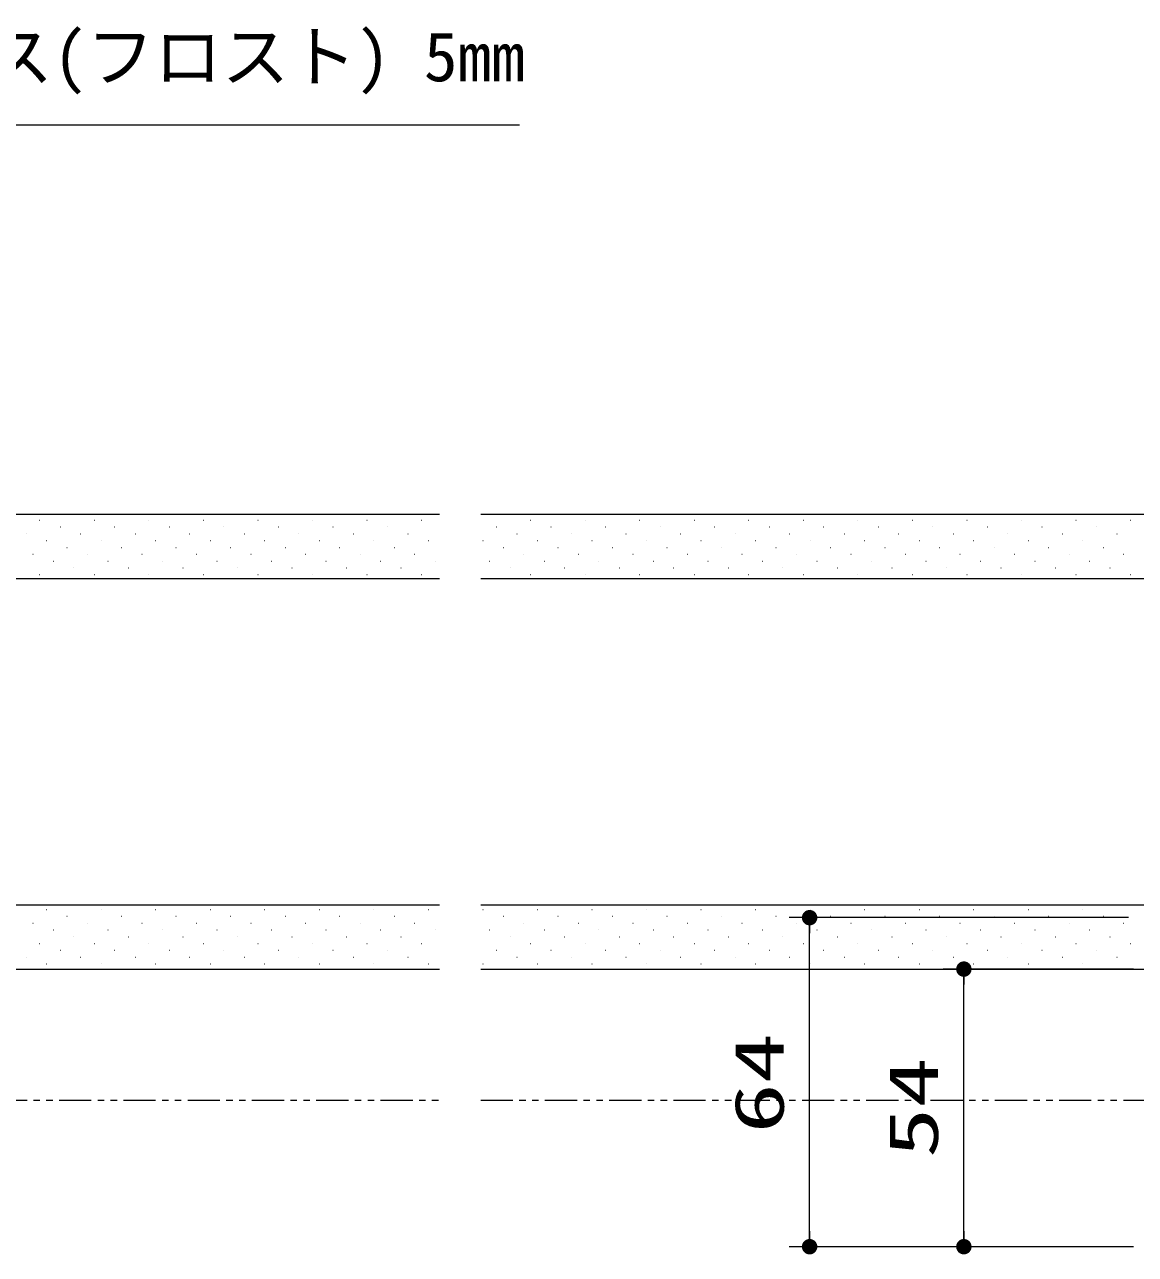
# Model space of a CAD drawing. Units: millimetres, scale not verified. Extents: x -1306 to 1306, y -607 to 607.
# Drawn here: x -262.7 to -46.7, y -329.1 to -89.9 of the extents above; entities that cross this region are included whole.
import ezdxf
from ezdxf.enums import TextEntityAlignment as Align

# ---------------------------------------------------------------- set-up
doc = ezdxf.new("R2010")
doc.units = ezdxf.units.MM
doc.header["$LTSCALE"] = 5
doc.header["$PDMODE"] = 32
doc.header["$PDSIZE"] = 2.5
doc.linetypes.add('USER1', pattern=[2.5, 1.25, -0.25, 0.25, -0.25, 0.25, -0.25])
for name, color, linetype, lineweight in [('0-1_線(黄)', 2, 'Continuous', 15), ('0-8_二点鎖線', 4, 'USER1', 9), ('1-1_寸法線', 3, 'Continuous', 13), ('1-2_ハッチング', 6, 'Continuous', 9), ('1-4_DEFPOINTS', 7, 'Continuous', 5), ('1-5_0', 3, 'Continuous', 25)]:
    doc.layers.add(name, color=color, linetype=linetype, lineweight=lineweight)
doc.styles.add('ＭＳ ゴシック', font='')
doc.styles.get('ＭＳ ゴシック').set_extended_font_data('MS Gothic')

# ---------------------------------------------------------------- blocks, each defined once
blk = doc.blocks.new('_DOT')
at = {"layer": '1-5_0'}
blk.add_line((-2.5, 0), (-5, 0), dxfattribs=at)
for points in [[(0, 0), (-2.5, 0), (-2.48, 0.313)], [(0, 0), (-2.48, -0.313), (-2.5, 0)], [(0, 0), (-2.48, 0.313), (-2.421, 0.622)], [(0, 0), (-2.421, -0.622), (-2.48, -0.313)], [(0, 0), (-2.421, 0.622), (-2.324, 0.92)], [(0, 0), (-2.324, -0.92), (-2.421, -0.622)], [(0, 0), (-2.324, 0.92), (-2.191, 1.204)], [(0, 0), (-2.191, -1.204), (-2.324, -0.92)], [(0, 0), (-2.191, 1.204), (-2.023, 1.469)], [(0, 0), (-2.023, -1.469), (-2.191, -1.204)], [(0, 0), (-2.023, 1.469), (-1.822, 1.711)], [(0, 0), (-1.822, -1.711), (-2.023, -1.469)], [(0, 0), (-1.822, 1.711), (-1.594, 1.926)], [(0, 0), (-1.594, -1.926), (-1.822, -1.711)], [(0, 0), (-1.594, 1.926), (-1.34, 2.111)], [(0, 0), (-1.34, -2.111), (-1.594, -1.926)], [(0, 0), (-1.34, 2.111), (-1.064, 2.262)], [(0, 0), (-1.064, -2.262), (-1.34, -2.111)], [(0, 0), (-1.064, 2.262), (-0.773, 2.378)], [(0, 0), (-0.773, -2.378), (-1.064, -2.262)], [(0, 0), (-0.773, 2.378), (-0.468, 2.456)], [(0, 0), (-0.468, -2.456), (-0.773, -2.378)], [(0, 0), (-0.468, 2.456), (-0.157, 2.495)], [(0, 0), (-0.157, -2.495), (-0.468, -2.456)], [(0, 0), (-0.157, 2.495), (0.157, 2.495)], [(0, 0), (0.157, -2.495), (-0.157, -2.495)], [(0, 0), (0.157, 2.495), (0.468, 2.456)], [(0, 0), (0.468, 2.456), (0.773, 2.378)], [(0, 0), (0.773, 2.378), (1.064, 2.262)], [(0, 0), (1.064, 2.262), (1.34, 2.111)], [(0, 0), (1.34, 2.111), (1.594, 1.926)], [(0, 0), (1.594, 1.926), (1.822, 1.711)], [(0, 0), (1.822, 1.711), (2.023, 1.469)], [(0, 0), (2.023, 1.469), (2.191, 1.204)], [(0, 0), (2.191, 1.204), (2.324, 0.92)], [(0, 0), (2.324, 0.92), (2.421, 0.622)], [(0, 0), (2.421, 0.622), (2.48, 0.313)], [(0, 0), (2.48, 0.313), (2.5, 0)], [(0, 0), (0.468, -2.456), (0.157, -2.495)], [(0, 0), (0.773, -2.378), (0.468, -2.456)], [(0, 0), (1.064, -2.262), (0.773, -2.378)], [(0, 0), (1.34, -2.111), (1.064, -2.262)], [(0, 0), (1.594, -1.926), (1.34, -2.111)], [(0, 0), (1.822, -1.711), (1.594, -1.926)], [(0, 0), (2.023, -1.469), (1.822, -1.711)], [(0, 0), (2.191, -1.204), (2.023, -1.469)], [(0, 0), (2.324, -0.92), (2.191, -1.204)], [(0, 0), (2.421, -0.622), (2.324, -0.92)], [(0, 0), (2.48, -0.313), (2.421, -0.622)], [(0, 0), (2.5, 0), (2.48, -0.313)]]:
    blk.add_solid(points, dxfattribs=at)

msp = doc.modelspace()

# ---------------------------------------------------------------- linework, layer by layer
at = {"layer": '0-1_線(黄)'}
for p, q in [((-336.991, -185.13), (-182.018, -185.13)), ((-174.018, -185.13), (57.957, -185.13)), ((-336.991, -197.63), (-182.018, -197.63)), ((-174.018, -197.63), (57.957, -197.63)), ((-336.991, -261.13), (-182.018, -261.13)), ((-174.018, -261.13), (-19.046, -261.13)), ((-336.991, -273.63), (-182.018, -273.63)), ((-174.018, -273.63), (-40.046, -273.63))]:
    msp.add_line(p, q, dxfattribs=at)
at = {"layer": '0-8_二点鎖線'}
for p, q in [((-330.991, -299.13), (-182.018, -299.13)), ((-174.018, -299.13), (-40.046, -299.13))]:
    msp.add_line(p, q, dxfattribs=at)
at = {"layer": '1-1_寸法線'}
for p, q in [((-48.046, -263.63), (-114.046, -263.63)), ((-110.046, -324.63), (-110.046, -266.63)), ((-47.046, -273.63), (-84.046, -273.63)), ((-80.046, -324.63), (-80.046, -276.63)), ((-47.046, -327.63), (-114.046, -327.63)), ((-47.046, -327.63), (-84.046, -327.63))]:
    msp.add_line(p, q, dxfattribs=at)
msp.add_lwpolyline([(-166.495, -109.504), (-422.058, -109.504), (-487.908, -291.552)], dxfattribs=at)
at = {"layer": '1-2_ハッチング'}
for p, q in [((-259.788, -186.299), (-259.738, -186.299)), ((-249.182, -186.299), (-249.132, -186.299)), ((-238.575, -186.299), (-238.525, -186.299)), ((-227.968, -186.299), (-227.918, -186.299)), ((-217.362, -186.299), (-217.312, -186.299)), ((-206.755, -186.299), (-206.705, -186.299)), ((-196.149, -186.299), (-196.099, -186.299)), ((-185.542, -186.299), (-185.492, -186.299)), ((-164.329, -186.299), (-164.279, -186.299)), ((-153.722, -186.299), (-153.672, -186.299)), ((-143.116, -186.299), (-143.066, -186.299)), ((-132.509, -186.299), (-132.459, -186.299)), ((-121.902, -186.299), (-121.852, -186.299)), ((-111.296, -186.299), (-111.246, -186.299)), ((-100.689, -186.299), (-100.639, -186.299)), ((-90.083, -186.299), (-90.033, -186.299)), ((-79.476, -186.299), (-79.426, -186.299)), ((-68.869, -186.299), (-68.819, -186.299)), ((-58.263, -186.299), (-58.213, -186.299)), ((-47.656, -186.299), (-47.606, -186.299)), ((-262.44, -188.95), (-262.39, -188.95)), ((-255.811, -187.625), (-255.761, -187.625)), ((-251.833, -188.95), (-251.783, -188.95)), ((-245.204, -187.625), (-245.154, -187.625)), ((-241.227, -188.95), (-241.177, -188.95)), ((-234.598, -187.625), (-234.548, -187.625)), ((-230.62, -188.95), (-230.57, -188.95)), ((-223.991, -187.625), (-223.941, -187.625)), ((-220.013, -188.95), (-219.963, -188.95)), ((-213.384, -187.625), (-213.334, -187.625)), ((-209.407, -188.95), (-209.357, -188.95)), ((-202.778, -187.625), (-202.728, -187.625)), ((-198.8, -188.95), (-198.75, -188.95)), ((-192.171, -187.625), (-192.121, -187.625)), ((-188.194, -188.95), (-188.144, -188.95)), ((-170.958, -187.625), (-170.908, -187.625)), ((-166.98, -188.95), (-166.93, -188.95)), ((-160.351, -187.625), (-160.301, -187.625)), ((-156.374, -188.95), (-156.324, -188.95)), ((-149.745, -187.625), (-149.695, -187.625)), ((-145.767, -188.95), (-145.717, -188.95)), ((-139.138, -187.625), (-139.088, -187.625)), ((-135.161, -188.95), (-135.111, -188.95)), ((-128.532, -187.625), (-128.482, -187.625)), ((-124.554, -188.95), (-124.504, -188.95)), ((-117.925, -187.625), (-117.875, -187.625)), ((-113.947, -188.95), (-113.897, -188.95)), ((-107.318, -187.625), (-107.268, -187.625)), ((-103.341, -188.95), (-103.291, -188.95)), ((-96.712, -187.625), (-96.662, -187.625)), ((-92.734, -188.95), (-92.684, -188.95)), ((-86.105, -187.625), (-86.055, -187.625)), ((-82.128, -188.95), (-82.078, -188.95)), ((-75.498, -187.625), (-75.448, -187.625)), ((-71.521, -188.95), (-71.471, -188.95)), ((-64.892, -187.625), (-64.842, -187.625)), ((-60.914, -188.95), (-60.864, -188.95)), ((-54.285, -187.625), (-54.235, -187.625)), ((-50.308, -188.95), (-50.258, -188.95)), ((-258.462, -190.276), (-258.412, -190.276)), ((-247.856, -190.276), (-247.806, -190.276)), ((-237.249, -190.276), (-237.199, -190.276)), ((-226.643, -190.276), (-226.593, -190.276)), ((-216.036, -190.276), (-215.986, -190.276)), ((-205.429, -190.276), (-205.379, -190.276)), ((-194.823, -190.276), (-194.773, -190.276)), ((-184.216, -190.276), (-184.166, -190.276)), ((-173.61, -190.276), (-173.56, -190.276)), ((-163.003, -190.276), (-162.953, -190.276)), ((-152.396, -190.276), (-152.346, -190.276)), ((-141.79, -190.276), (-141.74, -190.276)), ((-131.183, -190.276), (-131.133, -190.276)), ((-120.577, -190.276), (-120.527, -190.276)), ((-109.97, -190.276), (-109.92, -190.276)), ((-99.363, -190.276), (-99.313, -190.276)), ((-88.757, -190.276), (-88.707, -190.276)), ((-78.15, -190.276), (-78.1, -190.276)), ((-67.544, -190.276), (-67.494, -190.276)), ((-56.937, -190.276), (-56.887, -190.276)), ((-261.114, -192.928), (-261.064, -192.928)), ((-254.485, -191.602), (-254.435, -191.602)), ((-250.507, -192.928), (-250.457, -192.928)), ((-243.878, -191.602), (-243.828, -191.602)), ((-239.901, -192.928), (-239.851, -192.928)), ((-233.272, -191.602), (-233.222, -191.602)), ((-229.294, -192.928), (-229.244, -192.928)), ((-222.665, -191.602), (-222.615, -191.602)), ((-218.688, -192.928), (-218.638, -192.928)), ((-212.058, -191.602), (-212.008, -191.602)), ((-208.081, -192.928), (-208.031, -192.928)), ((-201.452, -191.602), (-201.402, -191.602)), ((-197.474, -192.928), (-197.424, -192.928)), ((-190.845, -191.602), (-190.795, -191.602)), ((-186.868, -192.928), (-186.818, -192.928)), ((-169.632, -191.602), (-169.582, -191.602)), ((-165.655, -192.928), (-165.605, -192.928)), ((-159.025, -191.602), (-158.975, -191.602)), ((-155.048, -192.928), (-154.998, -192.928)), ((-148.419, -191.602), (-148.369, -191.602)), ((-144.441, -192.928), (-144.391, -192.928)), ((-137.812, -191.602), (-137.762, -191.602)), ((-133.835, -192.928), (-133.785, -192.928)), ((-127.206, -191.602), (-127.156, -191.602)), ((-123.228, -192.928), (-123.178, -192.928)), ((-116.599, -191.602), (-116.549, -191.602)), ((-112.622, -192.928), (-112.572, -192.928)), ((-105.992, -191.602), (-105.942, -191.602)), ((-102.015, -192.928), (-101.965, -192.928)), ((-95.386, -191.602), (-95.336, -191.602)), ((-91.408, -192.928), (-91.358, -192.928)), ((-84.779, -191.602), (-84.729, -191.602)), ((-80.802, -192.928), (-80.752, -192.928)), ((-74.173, -191.602), (-74.123, -191.602)), ((-70.195, -192.928), (-70.145, -192.928)), ((-63.566, -191.602), (-63.516, -191.602)), ((-59.589, -192.928), (-59.539, -192.928)), ((-52.959, -191.602), (-52.909, -191.602)), ((-48.982, -192.928), (-48.932, -192.928)), ((-257.137, -194.254), (-257.087, -194.254)), ((-253.159, -195.579), (-253.109, -195.579)), ((-246.53, -194.254), (-246.48, -194.254)), ((-242.552, -195.579), (-242.502, -195.579)), ((-235.923, -194.254), (-235.873, -194.254)), ((-231.946, -195.579), (-231.896, -195.579)), ((-225.317, -194.254), (-225.267, -194.254)), ((-221.339, -195.579), (-221.289, -195.579)), ((-214.71, -194.254), (-214.66, -194.254)), ((-210.733, -195.579), (-210.683, -195.579)), ((-204.104, -194.254), (-204.054, -194.254)), ((-200.126, -195.579), (-200.076, -195.579)), ((-193.497, -194.254), (-193.447, -194.254)), ((-189.519, -195.579), (-189.469, -195.579)), ((-182.89, -194.254), (-182.84, -194.254)), ((-172.284, -194.254), (-172.234, -194.254)), ((-168.306, -195.579), (-168.256, -195.579)), ((-161.677, -194.254), (-161.627, -194.254)), ((-157.7, -195.579), (-157.65, -195.579)), ((-151.071, -194.254), (-151.021, -194.254)), ((-147.093, -195.579), (-147.043, -195.579)), ((-140.464, -194.254), (-140.414, -194.254)), ((-136.486, -195.579), (-136.436, -195.579)), ((-129.857, -194.254), (-129.807, -194.254)), ((-125.88, -195.579), (-125.83, -195.579)), ((-119.251, -194.254), (-119.201, -194.254)), ((-115.273, -195.579), (-115.223, -195.579)), ((-108.644, -194.254), (-108.594, -194.254)), ((-104.667, -195.579), (-104.617, -195.579)), ((-98.038, -194.254), (-97.988, -194.254)), ((-94.06, -195.579), (-94.01, -195.579)), ((-87.431, -194.254), (-87.381, -194.254)), ((-83.453, -195.579), (-83.403, -195.579)), ((-76.824, -194.254), (-76.774, -194.254)), ((-72.847, -195.579), (-72.797, -195.579)), ((-66.218, -194.254), (-66.168, -194.254)), ((-62.24, -195.579), (-62.19, -195.579)), ((-55.611, -194.254), (-55.561, -194.254)), ((-51.634, -195.579), (-51.584, -195.579)), ((-259.788, -196.905), (-259.738, -196.905)), ((-249.182, -196.905), (-249.132, -196.905)), ((-238.575, -196.905), (-238.525, -196.905)), ((-227.968, -196.905), (-227.918, -196.905)), ((-217.362, -196.905), (-217.312, -196.905)), ((-206.755, -196.905), (-206.705, -196.905)), ((-196.149, -196.905), (-196.099, -196.905)), ((-185.542, -196.905), (-185.492, -196.905)), ((-164.329, -196.905), (-164.279, -196.905)), ((-153.722, -196.905), (-153.672, -196.905)), ((-143.116, -196.905), (-143.066, -196.905)), ((-132.509, -196.905), (-132.459, -196.905)), ((-121.902, -196.905), (-121.852, -196.905)), ((-111.296, -196.905), (-111.246, -196.905)), ((-100.689, -196.905), (-100.639, -196.905)), ((-90.083, -196.905), (-90.033, -196.905)), ((-79.476, -196.905), (-79.426, -196.905)), ((-68.869, -196.905), (-68.819, -196.905)), ((-58.263, -196.905), (-58.213, -196.905)), ((-47.656, -196.905), (-47.606, -196.905)), ((-258.462, -262.022), (-258.412, -262.022)), ((-247.856, -262.022), (-247.806, -262.022)), ((-237.249, -262.022), (-237.199, -262.022)), ((-226.643, -262.022), (-226.593, -262.022)), ((-216.036, -262.022), (-215.986, -262.022)), ((-205.429, -262.022), (-205.379, -262.022)), ((-194.823, -262.022), (-194.773, -262.022)), ((-184.216, -262.022), (-184.166, -262.022)), ((-173.61, -262.022), (-173.56, -262.022)), ((-163.003, -262.022), (-162.953, -262.022)), ((-152.396, -262.022), (-152.346, -262.022)), ((-141.79, -262.022), (-141.74, -262.022)), ((-131.183, -262.022), (-131.133, -262.022)), ((-120.577, -262.022), (-120.527, -262.022)), ((-109.97, -262.022), (-109.92, -262.022)), ((-99.363, -262.022), (-99.313, -262.022)), ((-88.757, -262.022), (-88.707, -262.022)), ((-78.15, -262.022), (-78.1, -262.022)), ((-67.544, -262.022), (-67.494, -262.022)), ((-56.937, -262.022), (-56.887, -262.022)), ((-261.114, -264.674), (-261.064, -264.674)), ((-254.485, -263.348), (-254.435, -263.348)), ((-250.507, -264.674), (-250.457, -264.674)), ((-243.878, -263.348), (-243.828, -263.348)), ((-239.901, -264.674), (-239.851, -264.674)), ((-233.272, -263.348), (-233.222, -263.348)), ((-229.294, -264.674), (-229.244, -264.674)), ((-222.665, -263.348), (-222.615, -263.348)), ((-218.688, -264.674), (-218.638, -264.674)), ((-212.058, -263.348), (-212.008, -263.348)), ((-208.081, -264.674), (-208.031, -264.674)), ((-201.452, -263.348), (-201.402, -263.348)), ((-197.474, -264.674), (-197.424, -264.674)), ((-190.845, -263.348), (-190.795, -263.348)), ((-186.868, -264.674), (-186.818, -264.674)), ((-169.632, -263.348), (-169.582, -263.348)), ((-165.655, -264.674), (-165.605, -264.674)), ((-159.025, -263.348), (-158.975, -263.348)), ((-155.048, -264.674), (-154.998, -264.674)), ((-148.419, -263.348), (-148.369, -263.348)), ((-144.441, -264.674), (-144.391, -264.674)), ((-137.812, -263.348), (-137.762, -263.348)), ((-133.835, -264.674), (-133.785, -264.674)), ((-127.206, -263.348), (-127.156, -263.348)), ((-123.228, -264.674), (-123.178, -264.674)), ((-116.599, -263.348), (-116.549, -263.348)), ((-112.622, -264.674), (-112.572, -264.674)), ((-105.992, -263.348), (-105.942, -263.348)), ((-102.015, -264.674), (-101.965, -264.674)), ((-95.386, -263.348), (-95.336, -263.348)), ((-91.408, -264.674), (-91.358, -264.674)), ((-84.779, -263.348), (-84.729, -263.348)), ((-80.802, -264.674), (-80.752, -264.674)), ((-74.173, -263.348), (-74.123, -263.348)), ((-70.195, -264.674), (-70.145, -264.674)), ((-63.566, -263.348), (-63.516, -263.348)), ((-59.589, -264.674), (-59.539, -264.674)), ((-52.959, -263.348), (-52.909, -263.348)), ((-48.982, -264.674), (-48.932, -264.674)), ((-257.137, -266), (-257.087, -266)), ((-253.159, -267.326), (-253.109, -267.326)), ((-246.53, -266), (-246.48, -266)), ((-242.552, -267.326), (-242.502, -267.326)), ((-235.923, -266), (-235.873, -266)), ((-231.946, -267.326), (-231.896, -267.326)), ((-225.317, -266), (-225.267, -266)), ((-221.339, -267.326), (-221.289, -267.326)), ((-214.71, -266), (-214.66, -266)), ((-210.733, -267.326), (-210.683, -267.326)), ((-204.104, -266), (-204.054, -266)), ((-200.126, -267.326), (-200.076, -267.326)), ((-193.497, -266), (-193.447, -266)), ((-189.519, -267.326), (-189.469, -267.326)), ((-182.89, -266), (-182.84, -266)), ((-172.284, -266), (-172.234, -266)), ((-168.306, -267.326), (-168.256, -267.326)), ((-161.677, -266), (-161.627, -266)), ((-157.7, -267.326), (-157.65, -267.326)), ((-151.071, -266), (-151.021, -266)), ((-147.093, -267.326), (-147.043, -267.326)), ((-140.464, -266), (-140.414, -266)), ((-136.486, -267.326), (-136.436, -267.326)), ((-129.857, -266), (-129.807, -266)), ((-125.88, -267.326), (-125.83, -267.326)), ((-119.251, -266), (-119.201, -266)), ((-115.273, -267.326), (-115.223, -267.326)), ((-108.644, -266), (-108.594, -266)), ((-104.667, -267.326), (-104.617, -267.326)), ((-98.038, -266), (-97.988, -266)), ((-94.06, -267.326), (-94.01, -267.326)), ((-87.431, -266), (-87.381, -266)), ((-83.453, -267.326), (-83.403, -267.326)), ((-76.824, -266), (-76.774, -266)), ((-72.847, -267.326), (-72.797, -267.326)), ((-66.218, -266), (-66.168, -266)), ((-62.24, -267.326), (-62.19, -267.326)), ((-55.611, -266), (-55.561, -266)), ((-51.634, -267.326), (-51.584, -267.326)), ((-259.788, -268.652), (-259.738, -268.652)), ((-255.811, -269.977), (-255.761, -269.977)), ((-249.182, -268.652), (-249.132, -268.652)), ((-245.204, -269.977), (-245.154, -269.977)), ((-238.575, -268.652), (-238.525, -268.652)), ((-234.598, -269.977), (-234.548, -269.977)), ((-227.968, -268.652), (-227.918, -268.652)), ((-223.991, -269.977), (-223.941, -269.977)), ((-217.362, -268.652), (-217.312, -268.652)), ((-213.384, -269.977), (-213.334, -269.977)), ((-206.755, -268.652), (-206.705, -268.652)), ((-202.778, -269.977), (-202.728, -269.977)), ((-196.149, -268.652), (-196.099, -268.652)), ((-192.171, -269.977), (-192.121, -269.977)), ((-185.542, -268.652), (-185.492, -268.652)), ((-170.958, -269.977), (-170.908, -269.977)), ((-164.329, -268.652), (-164.279, -268.652)), ((-160.351, -269.977), (-160.301, -269.977)), ((-153.722, -268.652), (-153.672, -268.652)), ((-149.745, -269.977), (-149.695, -269.977)), ((-143.116, -268.652), (-143.066, -268.652)), ((-139.138, -269.977), (-139.088, -269.977)), ((-132.509, -268.652), (-132.459, -268.652)), ((-128.532, -269.977), (-128.482, -269.977)), ((-121.902, -268.652), (-121.852, -268.652)), ((-117.925, -269.977), (-117.875, -269.977)), ((-111.296, -268.652), (-111.246, -268.652)), ((-107.318, -269.977), (-107.268, -269.977)), ((-100.689, -268.652), (-100.639, -268.652)), ((-96.712, -269.977), (-96.662, -269.977)), ((-90.083, -268.652), (-90.033, -268.652)), ((-86.105, -269.977), (-86.055, -269.977)), ((-79.476, -268.652), (-79.426, -268.652)), ((-75.498, -269.977), (-75.448, -269.977)), ((-68.869, -268.652), (-68.819, -268.652)), ((-64.892, -269.977), (-64.842, -269.977)), ((-58.263, -268.652), (-58.213, -268.652)), ((-54.285, -269.977), (-54.235, -269.977)), ((-47.656, -268.652), (-47.606, -268.652)), ((-262.44, -271.303), (-262.39, -271.303)), ((-258.462, -272.629), (-258.412, -272.629)), ((-251.833, -271.303), (-251.783, -271.303)), ((-247.856, -272.629), (-247.806, -272.629)), ((-241.227, -271.303), (-241.177, -271.303)), ((-237.249, -272.629), (-237.199, -272.629)), ((-230.62, -271.303), (-230.57, -271.303)), ((-226.643, -272.629), (-226.593, -272.629)), ((-220.013, -271.303), (-219.963, -271.303)), ((-216.036, -272.629), (-215.986, -272.629)), ((-209.407, -271.303), (-209.357, -271.303)), ((-205.429, -272.629), (-205.379, -272.629)), ((-198.8, -271.303), (-198.75, -271.303)), ((-194.823, -272.629), (-194.773, -272.629)), ((-188.194, -271.303), (-188.144, -271.303)), ((-184.216, -272.629), (-184.166, -272.629)), ((-173.61, -272.629), (-173.56, -272.629)), ((-166.98, -271.303), (-166.93, -271.303)), ((-163.003, -272.629), (-162.953, -272.629)), ((-156.374, -271.303), (-156.324, -271.303)), ((-152.396, -272.629), (-152.346, -272.629)), ((-145.767, -271.303), (-145.717, -271.303)), ((-141.79, -272.629), (-141.74, -272.629)), ((-135.161, -271.303), (-135.111, -271.303)), ((-131.183, -272.629), (-131.133, -272.629)), ((-124.554, -271.303), (-124.504, -271.303)), ((-120.577, -272.629), (-120.527, -272.629)), ((-113.947, -271.303), (-113.897, -271.303)), ((-109.97, -272.629), (-109.92, -272.629)), ((-103.341, -271.303), (-103.291, -271.303)), ((-99.363, -272.629), (-99.313, -272.629)), ((-92.734, -271.303), (-92.684, -271.303)), ((-88.757, -272.629), (-88.707, -272.629)), ((-82.128, -271.303), (-82.078, -271.303)), ((-78.15, -272.629), (-78.1, -272.629)), ((-71.521, -271.303), (-71.471, -271.303)), ((-67.544, -272.629), (-67.494, -272.629)), ((-60.914, -271.303), (-60.864, -271.303)), ((-56.937, -272.629), (-56.887, -272.629)), ((-50.308, -271.303), (-50.258, -271.303))]:
    msp.add_line(p, q, dxfattribs=at)
at = {"layer": '1-4_DEFPOINTS'}
for p in [(-110.046, -263.63), (-80.046, -273.63)]:
    msp.add_point(p, dxfattribs=at)

# ---------------------------------------------------------------- block references
at = {"layer": '1-1_寸法線', "xscale": 0.6, "yscale": 0.6}
for p, rotation in [((-110.046, -263.63), 90), ((-80.046, -273.63), 90), ((-110.046, -327.63), 270), ((-80.046, -327.63), 270)]:
    msp.add_blockref('_DOT', p, dxfattribs=dict(at, rotation=rotation))

# ---------------------------------------------------------------- texts
at = {"layer": '1-1_寸法線', "style": 'ＭＳ ゴシック'}
msp.add_text('熱処理タペストリーガラス(フロスト) 5mm', height=9.621, dxfattribs=at).set_placement((-414.658, -103.826), align=Align.BOTTOM_LEFT)
at = {"layer": '1-1_寸法線', "style": 'ＭＳ ゴシック', "width": 1.5}
for s, p in [('64', (-112.195, -305.63)), ('54', (-82.195, -310.392))]:
    msp.add_text(s, height=9.604, rotation=90, dxfattribs=at).set_placement(p, align=Align.BOTTOM_LEFT)

doc.saveas('drawing.dxf')
